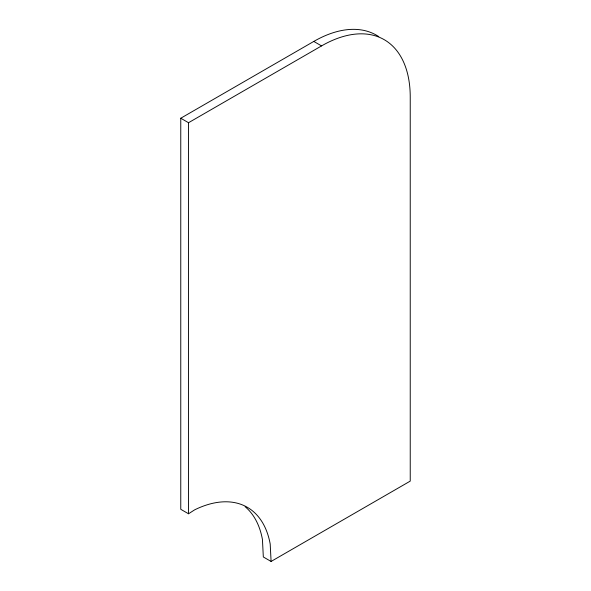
<?xml version="1.0" encoding="UTF-8"?>
<svg xmlns="http://www.w3.org/2000/svg" width="591" height="591" viewBox="0 0 591 591"><rect width="100%" height="100%" fill="white"/><g stroke="black" fill="none" stroke-linecap="round" stroke-linejoin="round"><path stroke-width="0.89" d="M188.529 513.778L194.653 509.841A117.579 67.884 -60 0 1 270.198 544.015L271.092 561.45L410.235 481.118L410.235 97.109A125.418 72.412 -60 0 0 321.548 45.913L313.791 41.429L180.765 118.23L180.765 509.302L188.529 513.778L188.529 122.714L321.548 45.913M180.765 118.23L188.529 122.714M271.092 561.45L263.327 556.973L262.441 539.531A117.579 67.884 -60 0 0 245.117 506.694M313.791 41.429A125.418 72.412 -60 0 1 378.787 36.642"/></g></svg>
